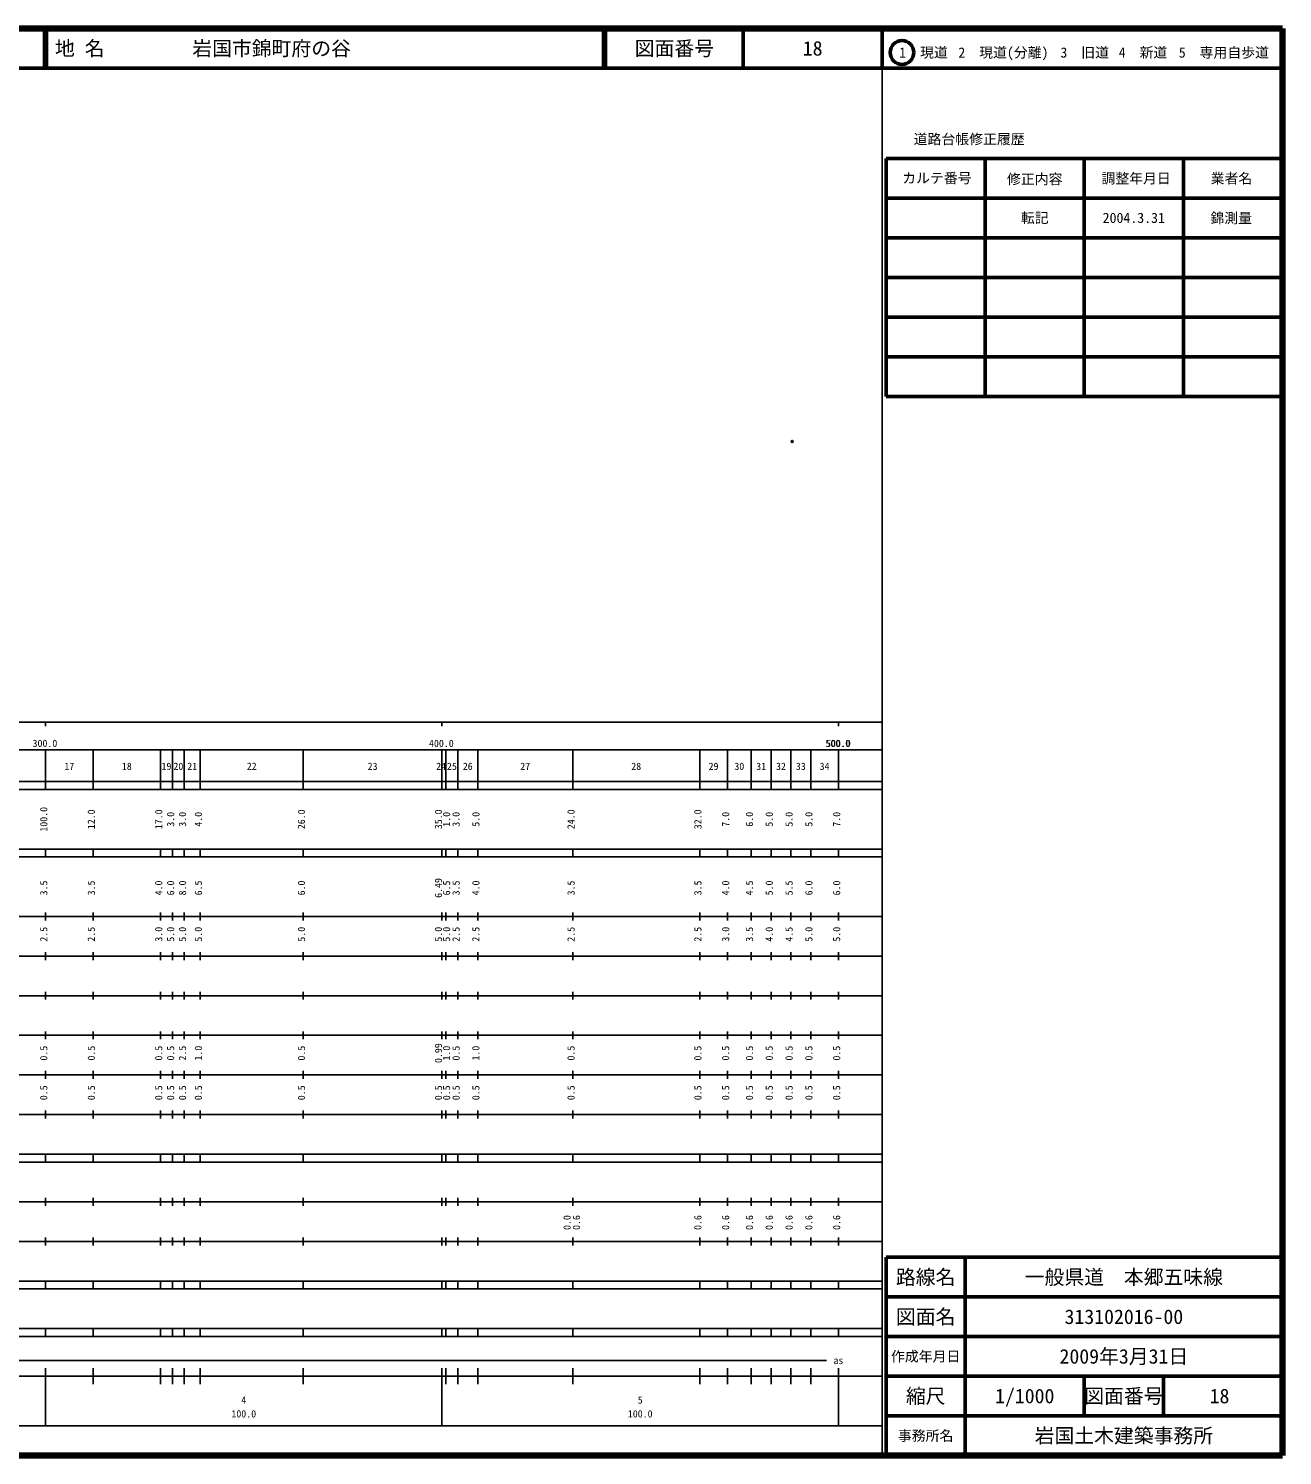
# Model space of a CAD drawing. Units: millimetres on the paper. Extents: x 40 to 680, y 20 to 380.
# Drawn here: x 363.7 to 680, y 20 to 380 of the extents above; entities that cross this region are included whole.
import ezdxf
from ezdxf.enums import TextEntityAlignment as Align

# ---------------------------------------------------------------- set-up
doc = ezdxf.new("R2010")
doc.units = ezdxf.units.MM
doc.header["$PDMODE"] = 32
doc.header["$PDSIZE"] = 0.5
doc.layers.add('M-OTRS', color=6, linetype='Continuous')
doc.layers.add('M-TTL-TXT', color=7, linetype='Continuous')
for name, color, linetype, lineweight in [('M-TTL', 2, 'Continuous', 140), ('M-TTL-BAND', 7, 'Continuous', 25), ('M-TTL-FRAM', 2, 'Continuous', 50), ('M-TTL-LINE', 7, 'Continuous', 50)]:
    doc.layers.add(name, color=color, linetype=linetype, lineweight=lineweight)
doc.styles.add('ＭＳ ゴシック', font='')
doc.styles.get('ＭＳ ゴシック').set_extended_font_data('MS Gothic')

msp = doc.modelspace()

# ---------------------------------------------------------------- linework, layer by layer
at = {"layer": 'M-OTRS'}
msp.add_point((556.321, 275.836), dxfattribs=at)
at = {"layer": 'M-TTL'}
for p, q in [((680, 380), (40, 380)), ((680, 20), (680, 380)), ((40, 20), (680, 20))]:
    msp.add_line(p, q, dxfattribs=at)
at = {"layer": 'M-TTL-BAND'}
for p, q in [((579, 20), (579, 370)), ((40, 205), (579, 205)), ((368, 205), (368, 204)), ((468, 205), (468, 204)), ((568, 205), (568, 204)), ((68, 198), (579, 198)), ((368, 188), (368, 198)), ((380, 188), (380, 198)), ((397, 188), (397, 198)), ((400, 188), (400, 198)), ((403, 188), (403, 198)), ((407, 188), (407, 198)), ((433, 188), (433, 198)), ((468, 188), (468, 198)), ((469, 188), (469, 198)), ((472, 188), (472, 198)), ((477, 188), (477, 198)), ((501, 188), (501, 198)), ((533, 188), (533, 198)), ((540, 188), (540, 198)), ((546, 188), (546, 198)), ((551, 188), (551, 198)), ((556, 188), (556, 198)), ((561, 188), (561, 198)), ((568, 188), (568, 198)), ((40, 190), (579, 190)), ((40, 188), (579, 188)), ((40, 173), (579, 173)), ((368, 171), (368, 173)), ((380, 171), (380, 173)), ((397, 171), (397, 173)), ((400, 171), (400, 173)), ((403, 171), (403, 173)), ((407, 171), (407, 173)), ((433, 171), (433, 173)), ((468, 171), (468, 173)), ((469, 171), (469, 173)), ((472, 171), (472, 173)), ((477, 171), (477, 173)), ((501, 171), (501, 173)), ((533, 171), (533, 173)), ((540, 171), (540, 173)), ((546, 171), (546, 173)), ((551, 171), (551, 173)), ((556, 171), (556, 173)), ((561, 171), (561, 173)), ((568, 171), (568, 173)), ((40, 171), (579, 171)), ((40, 156), (579, 156)), ((368, 155), (368, 157)), ((380, 155), (380, 157)), ((397, 155), (397, 157)), ((400, 155), (400, 157)), ((403, 155), (403, 157)), ((407, 155), (407, 157)), ((433, 155), (433, 157)), ((468, 155), (468, 157)), ((469, 155), (469, 157)), ((472, 155), (472, 157)), ((477, 155), (477, 157)), ((501, 155), (501, 157)), ((533, 155), (533, 157)), ((540, 155), (540, 157)), ((546, 155), (546, 157)), ((551, 155), (551, 157)), ((556, 155), (556, 157)), ((561, 155), (561, 157)), ((568, 155), (568, 157)), ((46, 146), (579, 146)), ((368, 145), (368, 147)), ((380, 145), (380, 147)), ((397, 145), (397, 147)), ((400, 145), (400, 147)), ((403, 145), (403, 147)), ((407, 145), (407, 147)), ((433, 145), (433, 147)), ((468, 145), (468, 147)), ((469, 145), (469, 147)), ((472, 145), (472, 147)), ((477, 145), (477, 147)), ((501, 145), (501, 147)), ((533, 145), (533, 147)), ((540, 145), (540, 147)), ((546, 145), (546, 147)), ((551, 145), (551, 147)), ((556, 145), (556, 147)), ((561, 145), (561, 147)), ((568, 145), (568, 147)), ((368, 135), (368, 137)), ((380, 135), (380, 137)), ((397, 135), (397, 137)), ((400, 135), (400, 137)), ((403, 135), (403, 137)), ((407, 135), (407, 137)), ((433, 135), (433, 137)), ((468, 135), (468, 137)), ((469, 135), (469, 137)), ((472, 135), (472, 137)), ((477, 135), (477, 137)), ((501, 135), (501, 137)), ((533, 135), (533, 137)), ((540, 135), (540, 137)), ((546, 135), (546, 137)), ((551, 135), (551, 137)), ((556, 135), (556, 137)), ((561, 135), (561, 137)), ((568, 135), (568, 137)), ((52, 136), (579, 136)), ((46, 126), (579, 126)), ((368, 125), (368, 127)), ((380, 125), (380, 127)), ((397, 125), (397, 127)), ((400, 125), (400, 127)), ((403, 125), (403, 127)), ((407, 125), (407, 127)), ((433, 125), (433, 127)), ((468, 125), (468, 127)), ((469, 125), (469, 127)), ((472, 125), (472, 127)), ((477, 125), (477, 127)), ((501, 125), (501, 127)), ((533, 125), (533, 127)), ((540, 125), (540, 127)), ((546, 125), (546, 127)), ((551, 125), (551, 127)), ((556, 125), (556, 127)), ((561, 125), (561, 127)), ((568, 125), (568, 127)), ((52, 116), (579, 116)), ((368, 115), (368, 117)), ((380, 115), (380, 117)), ((397, 115), (397, 117)), ((400, 115), (400, 117)), ((403, 115), (403, 117)), ((407, 115), (407, 117)), ((433, 115), (433, 117)), ((468, 115), (468, 117)), ((469, 115), (469, 117)), ((472, 115), (472, 117)), ((477, 115), (477, 117)), ((501, 115), (501, 117)), ((533, 115), (533, 117)), ((540, 115), (540, 117)), ((546, 115), (546, 117)), ((551, 115), (551, 117)), ((556, 115), (556, 117)), ((561, 115), (561, 117)), ((568, 115), (568, 117)), ((46, 106), (579, 106)), ((368, 105), (368, 107)), ((380, 105), (380, 107)), ((397, 105), (397, 107)), ((400, 105), (400, 107)), ((403, 105), (403, 107)), ((407, 105), (407, 107)), ((433, 105), (433, 107)), ((468, 105), (468, 107)), ((469, 105), (469, 107)), ((472, 105), (472, 107)), ((477, 105), (477, 107)), ((501, 105), (501, 107)), ((533, 105), (533, 107)), ((540, 105), (540, 107)), ((546, 105), (546, 107)), ((551, 105), (551, 107)), ((556, 105), (556, 107)), ((561, 105), (561, 107)), ((568, 105), (568, 107)), ((40, 96), (579, 96)), ((40, 94), (579, 94)), ((368, 94), (368, 96)), ((380, 94), (380, 96)), ((397, 94), (397, 96)), ((400, 94), (400, 96)), ((403, 94), (403, 96)), ((407, 94), (407, 96)), ((433, 94), (433, 96)), ((468, 94), (468, 96)), ((469, 94), (469, 96)), ((472, 94), (472, 96)), ((477, 94), (477, 96)), ((501, 94), (501, 96)), ((533, 94), (533, 96)), ((540, 94), (540, 96)), ((546, 94), (546, 96)), ((551, 94), (551, 96)), ((556, 94), (556, 96)), ((561, 94), (561, 96)), ((568, 94), (568, 96)), ((49, 84), (579, 84)), ((368, 83), (368, 85)), ((380, 83), (380, 85)), ((397, 83), (397, 85)), ((400, 83), (400, 85)), ((403, 83), (403, 85)), ((407, 83), (407, 85)), ((433, 83), (433, 85)), ((468, 83), (468, 85)), ((469, 83), (469, 85)), ((472, 83), (472, 85)), ((477, 83), (477, 85)), ((501, 83), (501, 85)), ((533, 83), (533, 85)), ((540, 83), (540, 85)), ((546, 83), (546, 85)), ((551, 83), (551, 85)), ((556, 83), (556, 85)), ((561, 83), (561, 85)), ((568, 83), (568, 85)), ((40, 74), (579, 74)), ((368, 73), (368, 75)), ((380, 73), (380, 75)), ((397, 73), (397, 75)), ((400, 73), (400, 75)), ((403, 73), (403, 75)), ((407, 73), (407, 75)), ((433, 73), (433, 75)), ((468, 73), (468, 75)), ((469, 73), (469, 75)), ((472, 73), (472, 75)), ((477, 73), (477, 75)), ((501, 73), (501, 75)), ((533, 73), (533, 75)), ((540, 73), (540, 75)), ((546, 73), (546, 75)), ((551, 73), (551, 75)), ((556, 73), (556, 75)), ((561, 73), (561, 75)), ((568, 73), (568, 75)), ((40, 64), (579, 64)), ((40, 62), (579, 62)), ((368, 62), (368, 64)), ((380, 62), (380, 64)), ((397, 62), (397, 64)), ((400, 62), (400, 64)), ((403, 62), (403, 64)), ((407, 62), (407, 64)), ((433, 62), (433, 64)), ((468, 62), (468, 64)), ((469, 62), (469, 64)), ((472, 62), (472, 64)), ((477, 62), (477, 64)), ((501, 62), (501, 64)), ((533, 62), (533, 64)), ((540, 62), (540, 64)), ((546, 62), (546, 64)), ((551, 62), (551, 64)), ((556, 62), (556, 64)), ((561, 62), (561, 64)), ((568, 62), (568, 64)), ((40, 52), (579, 52)), ((368, 50), (368, 52)), ((380, 50), (380, 52)), ((397, 50), (397, 52)), ((400, 50), (400, 52)), ((403, 50), (403, 52)), ((407, 50), (407, 52)), ((433, 50), (433, 52)), ((468, 50), (468, 52)), ((469, 50), (469, 52)), ((472, 50), (472, 52)), ((477, 50), (477, 52)), ((501, 50), (501, 52)), ((533, 50), (533, 52)), ((540, 50), (540, 52)), ((546, 50), (546, 52)), ((551, 50), (551, 52)), ((556, 50), (556, 52)), ((561, 50), (561, 52)), ((568, 50), (568, 52)), ((40, 50), (579, 50)), ((71, 44), (565, 44)), ((40, 40), (579, 40)), ((368, 27.5), (368, 42)), ((380, 38), (380, 42)), ((397, 38), (397, 42)), ((400, 38), (400, 42)), ((403, 38), (403, 42)), ((407, 38), (407, 42)), ((433, 38), (433, 42)), ((468, 27.5), (468, 42)), ((469, 38), (469, 42)), ((472, 38), (472, 42)), ((477, 38), (477, 42)), ((501, 38), (501, 42)), ((533, 38), (533, 42)), ((540, 38), (540, 42)), ((546, 38), (546, 42)), ((551, 38), (551, 42)), ((556, 38), (556, 42)), ((561, 38), (561, 42)), ((568, 27.5), (568, 42)), ((68, 27.5), (579, 27.5))]:
    msp.add_line(p, q, dxfattribs=at)
at = {"layer": 'M-TTL-FRAM'}
for p, q in [((580, 347.197), (580, 287.197)), ((580, 347.197), (680, 347.197)), ((580, 287.197), (680, 287.197)), ((680, 70), (580, 70)), ((580, 70), (580, 20))]:
    msp.add_line(p, q, dxfattribs=at)
at = {"layer": 'M-TTL-LINE'}
for p, q in [((367.75, 380), (367.75, 370)), ((368.25, 380), (368.25, 370)), ((508.747, 380), (508.747, 370)), ((509.247, 380), (509.247, 370)), ((543.997, 380), (543.997, 370)), ((579, 380), (579, 370)), ((40, 370), (680, 370)), ((605, 347.197), (605, 287.197)), ((630, 347.197), (630, 287.197)), ((655, 347.197), (655, 287.197)), ((580, 337.197), (680, 337.197)), ((580, 327.197), (680, 327.197)), ((580, 317.197), (680, 317.197)), ((580, 307.197), (680, 307.197)), ((580, 297.197), (680, 297.197)), ((600, 70), (600, 20)), ((680, 60), (580, 60)), ((680, 50), (580, 50)), ((680, 40), (580, 40)), ((630, 40), (630, 30)), ((650, 40), (650, 30)), ((680, 30), (580, 30))]:
    msp.add_line(p, q, dxfattribs=at)
msp.add_circle((584.031, 373.958), 3, dxfattribs=at)

# ---------------------------------------------------------------- texts
at = {"layer": 'M-TTL-BAND', "style": 'ＭＳ ゴシック'}
for s, p in [('300.0', (367.844, 198.195)), ('400.0', (467.844, 198.195)), ('500.0', (567.844, 198.195)), ('500.0', (568, 198.195)), ('17', (374, 192.405)), ('18', (388.5, 192.405)), ('19', (398.5, 192.405)), ('20', (401.5, 192.405)), ('21', (405, 192.405)), ('22', (420, 192.405)), ('23', (450.5, 192.405)), ('24', (467.763, 192.405)), ('25', (470.5, 192.405)), ('26', (474.5, 192.405)), ('27', (489, 192.405)), ('28', (517, 192.405)), ('29', (536.5, 192.405)), ('30', (543, 192.405)), ('31', (548.5, 192.405)), ('32', (553.5, 192.405)), ('33', (558.5, 192.405)), ('34', (564.5, 192.405)), ('as', (568, 42.5)), ('4', (418, 32.523)), ('5', (518, 32.523)), ('100.0', (418, 29.033)), ('100.0', (518, 29.033))]:
    msp.add_text(s, height=1.833, dxfattribs=at).set_placement(p, align=Align.BOTTOM_CENTER)
for s, p in [('100.0', (369, 180.5)), ('12.0', (381, 180.5)), ('17.0', (398, 180.5)), ('3.0', (401, 180.5)), ('3.0', (404, 180.5)), ('4.0', (408, 180.5)), ('26.0', (434, 180.5)), ('35.0', (468.558, 180.5)), ('1.0', (470.604, 180.5)), ('3.0', (473, 180.5)), ('5.0', (478, 180.5)), ('24.0', (502, 180.5)), ('32.0', (534, 180.5)), ('7.0', (541, 180.5)), ('6.0', (547, 180.5)), ('5.0', (552, 180.5)), ('5.0', (557, 180.5)), ('5.0', (562, 180.5)), ('7.0', (569, 180.5)), ('3.5', (369, 163.174)), ('3.5', (381, 163.174)), ('4.0', (398, 163.174)), ('6.0', (401, 163.174)), ('8.0', (404, 163.174)), ('6.5', (408, 163.174)), ('6.0', (434, 163.174)), ('6.49', (468.558, 163.174)), ('6.5', (470.604, 163.174)), ('3.5', (473, 163.174)), ('4.0', (478, 163.174)), ('3.5', (502, 163.174)), ('3.5', (534, 163.174)), ('4.0', (541, 163.174)), ('4.5', (547, 163.174)), ('5.0', (552, 163.174)), ('5.5', (557, 163.174)), ('6.0', (562, 163.174)), ('6.0', (569, 163.174)), ('2.5', (369, 151.5)), ('2.5', (381, 151.5)), ('3.0', (398, 151.5)), ('5.0', (401, 151.5)), ('5.0', (404, 151.5)), ('5.0', (408, 151.5)), ('5.0', (434, 151.5)), ('5.0', (468.558, 151.5)), ('5.0', (470.604, 151.5)), ('2.5', (473, 151.5)), ('2.5', (478, 151.5)), ('2.5', (502, 151.5)), ('2.5', (534, 151.5)), ('3.0', (541, 151.5)), ('3.5', (547, 151.5)), ('4.0', (552, 151.5)), ('4.5', (557, 151.5)), ('5.0', (562, 151.5)), ('5.0', (569, 151.5)), ('0.5', (369, 121.5)), ('0.5', (381, 121.5)), ('0.5', (398, 121.5)), ('0.5', (401, 121.5)), ('2.5', (404, 121.5)), ('1.0', (408, 121.5)), ('0.5', (434, 121.5)), ('0.99', (468.558, 121.5)), ('1.0', (470.604, 121.5)), ('0.5', (473, 121.5)), ('1.0', (478, 121.5)), ('0.5', (502, 121.5)), ('0.5', (534, 121.5)), ('0.5', (541, 121.5)), ('0.5', (547, 121.5)), ('0.5', (552, 121.5)), ('0.5', (557, 121.5)), ('0.5', (562, 121.5)), ('0.5', (569, 121.5)), ('0.5', (369, 111.5)), ('0.5', (381, 111.5)), ('0.5', (398, 111.5)), ('0.5', (401, 111.5)), ('0.5', (404, 111.5)), ('0.5', (408, 111.5)), ('0.5', (434, 111.5)), ('0.5', (468.558, 111.5)), ('0.5', (470.604, 111.5)), ('0.5', (473, 111.5)), ('0.5', (478, 111.5)), ('0.5', (502, 111.5)), ('0.5', (534, 111.5)), ('0.5', (541, 111.5)), ('0.5', (547, 111.5)), ('0.5', (552, 111.5)), ('0.5', (557, 111.5)), ('0.5', (562, 111.5)), ('0.5', (569, 111.5)), ('0.0', (501, 78.764)), ('0.6', (503.37, 78.764)), ('0.6', (534, 78.764)), ('0.6', (541, 78.764)), ('0.6', (547, 78.764)), ('0.6', (552, 78.764)), ('0.6', (557, 78.764)), ('0.6', (562, 78.764)), ('0.6', (569, 78.764))]:
    msp.add_text(s, height=1.833, rotation=90, dxfattribs=at).set_placement(p, align=Align.BOTTOM_CENTER)
at = {"layer": 'M-TTL-TXT', "style": 'ＭＳ ゴシック'}
for s, p in [('地 名', (370.38, 375)), ('岩国市錦町府の谷', (405.024, 375))]:
    msp.add_text(s, height=3.666, dxfattribs=at).set_placement(p, align=Align.MIDDLE_LEFT)
for s, height, p in [('図面番号', 3.666, (526.622, 375)), ('18', 3.666, (561.497, 375)), ('1\u3000現道', 2.566, (589.448, 373.958)), ('2\u3000現道(分離)', 2.566, (609.619, 373.958)), ('3\u3000旧道', 2.566, (630.121, 373.958)), ('4\u3000新道', 2.566, (644.824, 373.958)), ('5\u3000専用自歩道', 2.566, (665.228, 373.958)), ('道路台帳修正履歴', 2.566, (600.968, 352.113)), ('カルテ番号', 2.566, (592.839, 342.277)), ('修正内容', 2.566, (617.509, 342.023)), ('調整年月日', 2.566, (643.089, 342.197)), ('業者名', 2.566, (667.134, 342.197)), ('転記', 2.566, (617.5, 332.245)), ('2004.3.31', 2.566, (642.5, 332.245)), ('錦測量', 2.566, (667.077, 332.189)), ('路線名', 3.666, (590, 65)), ('路線名', 3.666, (590, 65)), ('一般県道\u3000本郷五味線', 3.666, (640, 65)), ('図面名', 3.666, (590, 55)), ('図面名', 3.666, (590, 55)), ('313102016-00', 3.666, (640, 55)), ('2009年3月31日', 3.666, (640, 45)), ('作成年月日', 2.566, (590, 45)), ('作成年月日', 2.566, (590, 45)), ('縮尺', 3.666, (590, 35)), ('縮尺', 3.666, (590, 35)), ('1/1000', 3.666, (615, 35)), ('図面番号', 3.666, (640, 35)), ('図面番号', 3.666, (640, 35)), ('18', 3.666, (664.125, 35)), ('事務所名', 2.566, (590, 25)), ('事務所名', 2.566, (590, 25)), ('岩国土木建築事務所', 3.666, (640, 25))]:
    msp.add_text(s, height=height, dxfattribs=at).set_placement(p, align=Align.MIDDLE_CENTER)

doc.saveas('drawing.dxf')
